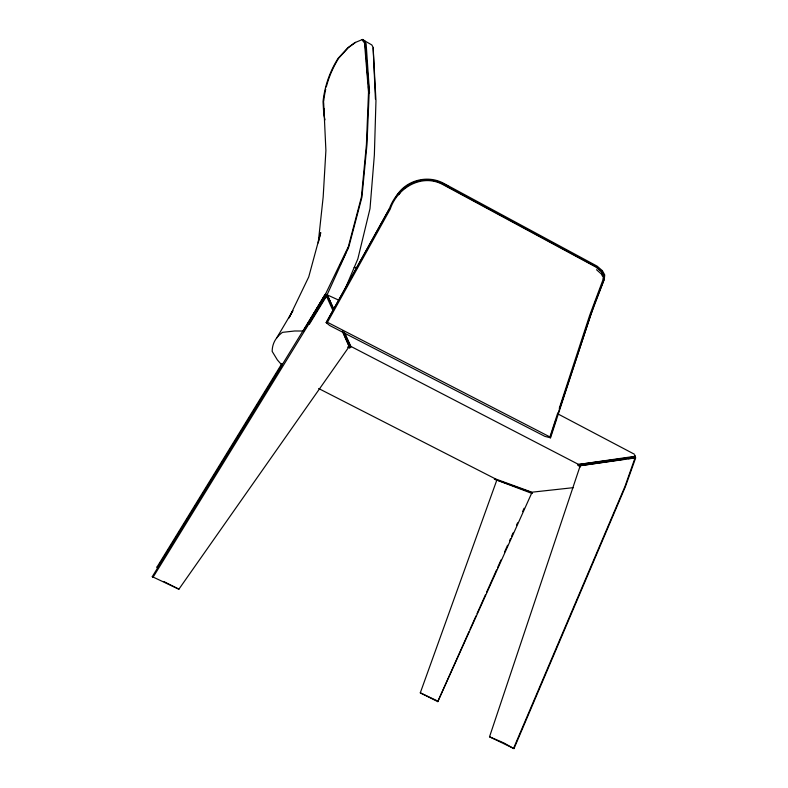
<?xml version="1.0" encoding="UTF-8"?>
<svg xmlns="http://www.w3.org/2000/svg" width="788" height="788" viewBox="0 0 788 788"><rect width="100%" height="100%" fill="white"/><g stroke="black" fill="none" stroke-linecap="round" stroke-linejoin="round"><path stroke-width="1.18" d="M550.536 437.803L544.912 436.375L329.611 325.464L326.183 322.627L389.4 208.653C397.113 186.963 420.969 172.414 442.728 183.949L597.097 267.25L602.249 271.761L604.435 275.967L603.933 280.183L590.458 315.663L550.536 437.803L549.738 437.468L557.727 413.03M559.244 408.381L589.68 315.308L602.781 280.341L603.5 275.82L601.441 271.821L596.014 267.122L442.954 184.609C421.905 173.133 397.29 187.721 390.237 209.096L327.197 322.784L326.183 322.627M550.418 436.769L556.151 419.275M557.677 414.616L594.329 304.316M580.441 466.9L577.555 464.615L634.478 456.37L635.729 457.72L625.396 486.659L513.993 748.6L489.525 736.8L580.244 465.659L625.731 459.02M531.782 492.924L437.823 701.645L420.29 692.849L496.883 479.941M635.049 456.912L634.99 455.257L634.478 456.37L635 457.966L625.022 486.324L513.53 748.413L513.993 748.6M594.743 303.272L604.317 279.119L604.721 274.923L602.406 270.717L597.107 266.147L443.22 183.082C426.436 174.237 403.949 180.915 395.34 197.985M344.977 289.226L357.831 258.927L370.005 208.633L374.359 155.029L375.965 100.756L373.138 47.782M437.823 701.645L437.409 700.926L437.941 701.153L468.998 631.621M470.003 629.376L476.011 615.92M477.016 613.675L485.526 594.615M486.531 592.369L496.548 569.941M497.553 567.695L501.06 559.844M504.566 551.994L507.57 545.266M509.57 540.785L510.575 538.539M511.57 536.303L513.077 532.934M516.583 525.084L517.588 522.838M522.592 511.629L524.099 508.26M362.017 39.656L363.15 40.139L364.529 43.232L368.518 92.117L366.42 144.499L361.416 197.049L348.316 246.772L325.592 293.944L152.271 576.668L153.138 577.111L153.473 576.304M281.927 364.992L157.364 567.961L281.592 365.918M340.288 264.886L346.434 251.648M347.469 249.441L348.493 247.235M326.38 322.351L389.449 208.662M304.217 330.103L311.546 317.702M312.767 315.643L325.592 293.944M276.696 337.954L292.909 310.61L288.979 317.968L308.729 276.943L320.726 232.647L318.214 242.901L323.169 197.02L325.897 150.528L323.651 102.46M324.607 295.204L303.045 331.521L303.607 331.137M281.848 363.662L156.97 567.114L157.58 567.478M309.339 324.272L326.478 296.19L348.788 246.969L361.909 197.246L366.962 144.716L369.168 92.354L364.883 40.986L362.726 39.4L354.856 42.65L347.794 47.802L338.032 58.41A673.021 259.587 16.3 0 0 323.031 101.642L323.799 114.565L325.011 119.874M153.138 577.111L326.242 295.697L333.255 311.24M304.907 329.059L306.867 325.927M308.167 323.848L310.777 319.682M152.271 576.668L178.896 589.188L348.986 346.848L349.783 347.863L347.508 347.065M398.777 194.695L400.117 192.824M327.197 322.784L328.596 322.873L549.512 436.729L549.738 437.468M280.991 365.987L281.582 365.455M403.988 188.598L409.593 184.353M355.575 42.385L348.483 47.546L338.732 58.164A671.346 259.232 16.3 0 0 326.301 86.916M411.681 183.279L419.768 180.688M634.99 456.863L577.555 464.615L579.16 465.866L580.244 465.659M494.421 479.163L532.363 492.776L532.166 493.495L494.421 479.163L495.613 478.976L531.87 492.204L573.497 487.644M628.125 458.665L635 457.966L579.16 465.866M354.157 267.605L355.555 267.428M303.4 331.029L294.692 330.99L282.518 332.349A720.094 123.411 21.2 0 0 272.185 351.418L277.386 359.958L282.262 365.504M578.589 464.447L350.364 346.139L351.024 346.73L348.71 345.971L351.024 346.73L344.346 332.25M362.579 40.759L364.578 42.148M348.7 345.942L351.024 346.73M437.074 181.417L442.383 183.338M489.525 736.8L502.291 742.217M156.97 567.114L158.26 567.784M339.145 300.317L327.375 294.958L333.876 309.428M420.29 692.849L436.788 700.611M437.33 700.837L437.941 701.153M164.062 581.672L178.896 589.188M318.647 388.514L495.613 478.976M557.894 413.907L634.478 454.262M443.437 183.722L448.855 186.648M503.355 742.67L512.88 748.039M596.516 269.723L601.352 274.007L602.524 276.243M601.599 270.757L603.273 273.82M601.943 273.012L603.588 276.174M333.551 308.857L326.872 294.377L333.56 309.979M342.278 331.216L349.783 347.863L342.622 331.147M344.868 333.905L349.862 345.026M365.721 51.25L365.996 54.914M366.459 61.011L366.824 65.887M367.198 70.762L367.563 75.638M368.4 86.621L368.863 92.718M369.513 92.945L366.134 43.773L364.647 40.848L371.798 44.926L373.128 47.349L375.433 99.189M324.065 108.458L324.262 111.985M323.671 101.406A671.346 259.232 16.3 0 1 325.71 89.32"/></g></svg>
